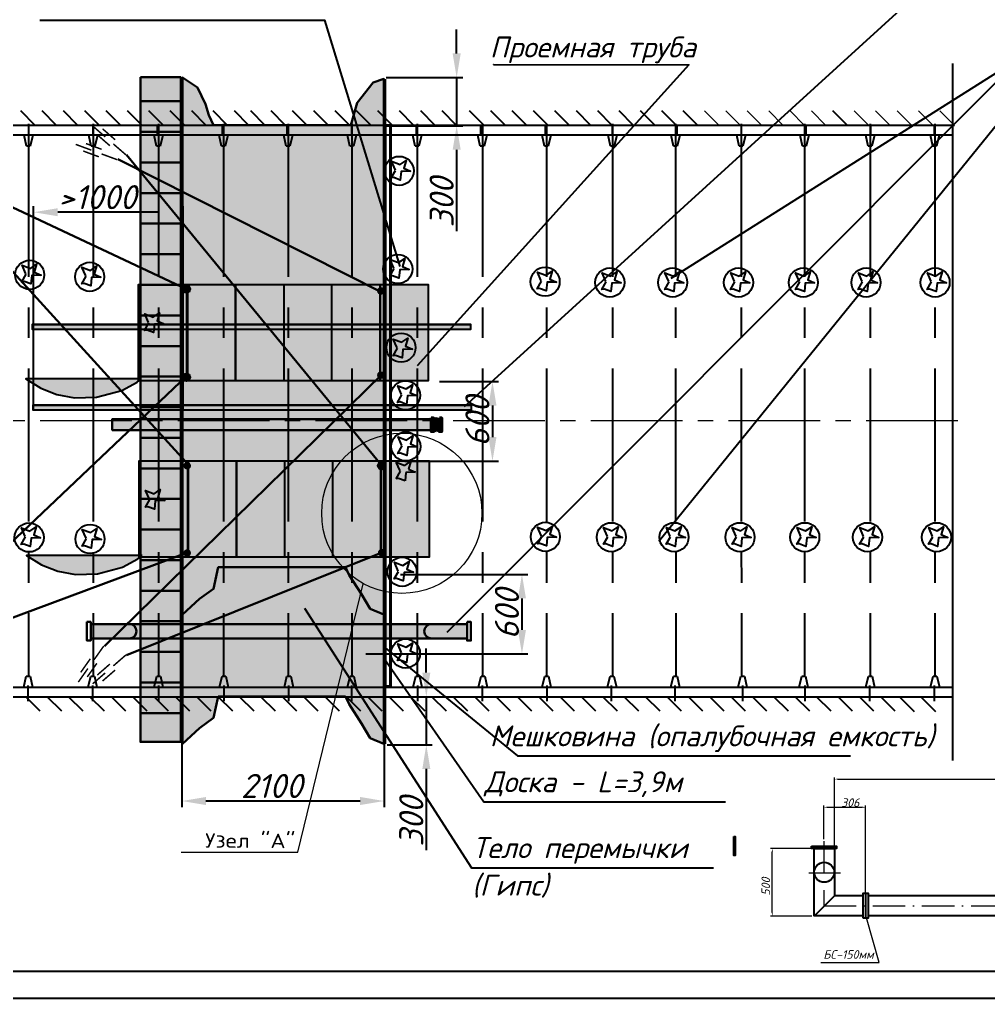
# Model space of a CAD drawing. Header units: millimetres. Extents: x 2479 to 6465, y 644 to 4399.
# Drawn here: x 3312.9 to 3514, y 1501.5 to 1704.7 of the extents above; entities that cross this region are included whole.
import ezdxf
from ezdxf.enums import TextEntityAlignment as Align

# ---------------------------------------------------------------- set-up
doc = ezdxf.new("R2010")
doc.units = ezdxf.units.MM
doc.header["$PDMODE"] = 1
for name, pattern in [('ACAD_ISO10W100', [18, 12, -3, 0, -3]), ('CENTER', [50.8, 31.75, -6.35, 6.35, -6.35]), ('CENTER2', [28.575, 19.05, -3.175, 3.175, -3.175])]:
    doc.linetypes.add(name, pattern=pattern)
doc.layers.add('Layer1', color=5, linetype='Continuous')
doc.layers.add('надписи', color=7, linetype='Continuous')
doc.styles.add('3', font='complex')
doc.styles.add('3m', font='italict.shx', dxfattribs={"height": 3})
doc.styles.get("Standard").update_dxf_attribs({"font": 'isocpeui.ttf'})
doc.dimstyles.new('ISO-25$0', dxfattribs={"dimtxt": 2.5, "dimasz": 2.5, "dimexe": 1.25, "dimexo": 2, "dimgap": 3, "dimtad": 1, "dimjust": 2, "dimtih": 1, "dimtoh": 1, "dimdec": 3, "dimlfac": 0.1, "dimtxsty": '3m', "dimblk": 'NONE', "dimcen": 2.5, "dimdle": 2, "dimse1": 1, "dimse2": 1, "dimclrd": 256, "dimclrt": 5, "dimadec": 0, "dimazin": 0, "dimtm": 1e-09, "dimtfac": 1, "dimtdec": 3, "dimtmove": 0, "dimatfit": 3, "dimfxl": 0, "dimlwd": 0, "dimlwe": 0, "dimarcsym": 0})

# ---------------------------------------------------------------- blocks, each defined once
blk = doc.blocks.new('*D260')
at = {"color": 0, "linetype": 'Continuous', "lineweight": -2}
for p, q in [((3346.64, 1590.54), (3346.64, 1541.22)), ((3388.64, 1590.54), (3388.64, 1541.22)), ((3383.64, 1542.47), (3351.64, 1542.47))]:
    blk.add_line(p, q, dxfattribs=at)
at = {"color": 0, "linetype": 'Continuous', "lineweight": 40}
for points in [[(3351.64, 1543.31), (3351.64, 1541.64), (3346.64, 1542.47)], [(3383.64, 1543.31), (3383.64, 1541.64), (3388.64, 1542.47)]]:
    blk.add_solid(points, dxfattribs=at)
at = {"layer": 'Defpoints', "color": 0, "linetype": 'Continuous', "lineweight": 40}
for p in [(3346.64, 1591.16), (3388.64, 1591.16), (3346.64, 1542.47)]:
    blk.add_point(p, dxfattribs=at)
at = {"color": 0, "linetype": 'Continuous', "lineweight": 18, "insert": (3365.27, 1545.6), "char_height": 5, "attachment_point": 5}
blk.add_mtext('2100', dxfattribs=at)
blk = doc.blocks.new('KRA2')
at = {"color": 7, "linetype": 'Continuous'}
for p, q in [((-1.62, 0), (-0.9, 0)), ((-0.9, 0), (-0.35, -2.28)), ((0.42, -2.28), (0.91, 0)), ((0.91, 0), (1.56, 0)), ((-0.35, -2.28), (0.42, -2.28))]:
    blk.add_line(p, q, dxfattribs=at)
blk = doc.blocks.new('*D262')
at = {"color": 0, "linetype": 'Continuous', "lineweight": -2}
for p, q in [((3397.37, 1569.12), (3397.37, 1574.12)), ((3389.26, 1564.12), (3398.62, 1564.12)), ((3397.37, 1564.12), (3397.37, 1554.12)), ((3389.26, 1554.12), (3398.62, 1554.12)), ((3397.37, 1549.12), (3397.37, 1532.25))]:
    blk.add_line(p, q, dxfattribs=at)
at = {"color": 0, "linetype": 'Continuous', "lineweight": 40}
for points in [[(3396.54, 1569.12), (3398.2, 1569.12), (3397.37, 1564.12)], [(3396.54, 1549.12), (3398.2, 1549.12), (3397.37, 1554.12)]]:
    blk.add_solid(points, dxfattribs=at)
at = {"layer": 'Defpoints', "color": 0, "linetype": 'Continuous', "lineweight": 40}
for p in [(3388.63, 1564.12), (3388.63, 1554.12), (3397.37, 1554.12)]:
    blk.add_point(p, dxfattribs=at)
at = {"color": 0, "linetype": 'Continuous', "lineweight": 18, "insert": (3394.25, 1538.18), "char_height": 5, "attachment_point": 5, "rotation": 90}
blk.add_mtext('300', dxfattribs=at)
blk = doc.blocks.new('*D263')
at = {"color": 0, "linetype": 'Continuous', "lineweight": -2}
for p, q in [((3403.67, 1697.67), (3403.67, 1702.67)), ((3389.02, 1692.67), (3404.92, 1692.67)), ((3403.67, 1692.67), (3403.67, 1682.67)), ((3389.02, 1682.67), (3404.92, 1682.67)), ((3403.67, 1677.67), (3403.67, 1660.8))]:
    blk.add_line(p, q, dxfattribs=at)
at = {"color": 0, "linetype": 'Continuous', "lineweight": 40}
for points in [[(3402.84, 1697.67), (3404.51, 1697.67), (3403.67, 1692.67)], [(3402.84, 1677.67), (3404.51, 1677.67), (3403.67, 1682.67)]]:
    blk.add_solid(points, dxfattribs=at)
at = {"layer": 'Defpoints', "color": 0, "linetype": 'Continuous', "lineweight": 40}
for p in [(3388.39, 1692.67), (3388.39, 1682.67), (3403.67, 1682.67)]:
    blk.add_point(p, dxfattribs=at)
at = {"color": 0, "linetype": 'Continuous', "lineweight": 18, "insert": (3400.55, 1666.74), "char_height": 5, "attachment_point": 5, "rotation": 90}
blk.add_mtext('300', dxfattribs=at)
blk = doc.blocks.new('*D270')
at = {"color": 0, "linetype": 'Continuous', "lineweight": -2}
for p, q in [((3315.86, 1623.81), (3315.86, 1665.96)), ((3341.87, 1664.71), (3320.86, 1664.71)), ((3346.87, 1623.81), (3346.87, 1665.96))]:
    blk.add_line(p, q, dxfattribs=at)
at = {"color": 0, "linetype": 'Continuous', "lineweight": 40}
for points in [[(3320.86, 1665.54), (3320.86, 1663.88), (3315.86, 1664.71)], [(3341.87, 1665.54), (3341.87, 1663.88), (3346.87, 1664.71)]]:
    blk.add_solid(points, dxfattribs=at)
at = {"layer": 'Defpoints', "color": 0, "linetype": 'Continuous', "lineweight": 40}
for p in [(3315.86, 1664.71), (3315.86, 1623.18), (3346.87, 1623.18)]:
    blk.add_point(p, dxfattribs=at)
at = {"color": 0, "linetype": 'Continuous', "lineweight": 18, "insert": (3329.08, 1667.84), "char_height": 5, "attachment_point": 5}
blk.add_mtext('>1000', dxfattribs=at)
blk = doc.blocks.new('*D272')
at = {"color": 0, "linetype": 'Continuous', "lineweight": -2}
for p, q in [((3400.09, 1629.55), (3412.35, 1629.55)), ((3411.1, 1624.55), (3411.1, 1618.04)), ((3392.88, 1613.04), (3412.35, 1613.04))]:
    blk.add_line(p, q, dxfattribs=at)
at = {"color": 0, "linetype": 'Continuous', "lineweight": 40}
for points in [[(3410.27, 1624.55), (3411.94, 1624.55), (3411.1, 1629.55)], [(3410.27, 1618.04), (3411.94, 1618.04), (3411.1, 1613.04)]]:
    blk.add_solid(points, dxfattribs=at)
at = {"layer": 'Defpoints', "color": 0, "linetype": 'Continuous', "lineweight": 40}
for p in [(3399.47, 1629.55), (3392.26, 1613.04), (3411.1, 1613.04)]:
    blk.add_point(p, dxfattribs=at)
at = {"color": 0, "linetype": 'Continuous', "lineweight": 18, "insert": (3407.98, 1621.29), "char_height": 5, "attachment_point": 5, "rotation": 90}
blk.add_mtext('600', dxfattribs=at)
blk = doc.blocks.new('*D306')
at = {"color": 0, "linetype": 'Continuous', "lineweight": -2}
for p, q in [((3392, 1589.52), (3418.47, 1589.52)), ((3417.22, 1584.52), (3417.22, 1578.01)), ((3384.79, 1573.01), (3418.47, 1573.01))]:
    blk.add_line(p, q, dxfattribs=at)
at = {"color": 0, "linetype": 'Continuous', "lineweight": 40}
for points in [[(3416.39, 1584.52), (3418.06, 1584.52), (3417.22, 1589.52)], [(3416.39, 1578.01), (3418.06, 1578.01), (3417.22, 1573.01)]]:
    blk.add_solid(points, dxfattribs=at)
at = {"layer": 'Defpoints', "color": 0, "linetype": 'Continuous', "lineweight": 40}
for p in [(3391.37, 1589.52), (3384.16, 1573.01), (3417.22, 1573.01)]:
    blk.add_point(p, dxfattribs=at)
at = {"color": 0, "linetype": 'Continuous', "lineweight": 18, "insert": (3414.1, 1581.26), "char_height": 5, "attachment_point": 5, "rotation": 90}
blk.add_mtext('600', dxfattribs=at)
blk = doc.blocks.new('A$C13033AB3')
at = {"layer": 'надписи', "lineweight": 13}
for p, q in [((-13.18, -73.23), (-13.18, -45.82)), ((-11.93, -46.45), (185.47, -46.45)), ((186.72, -73.23), (186.72, -45.82)), ((-17.14, -68.74), (-17.14, -56.26)), ((-15.89, -56.88), (-2.89, -56.88)), ((-1.64, -88.69), (-1.64, -56.26)), ((175.15, -88.69), (175.15, -56.26)), ((189.4, -56.88), (176.4, -56.88)), ((190.65, -68.74), (190.65, -56.26)), ((-21.59, -72.18), (-36.88, -72.18)), ((-36.25, -95.96), (-36.25, -73.43)), ((-21.59, -97.21), (-36.88, -97.21))]:
    blk.add_line(p, q, dxfattribs=at)
at = {"layer": 'надписи', "linetype": 'ACAD_ISO10W100', "lineweight": 5}
for p, q in [((190.68, -93.4), (190.68, -68.42)), ((-17.12, -69.46), (-17.12, -93.4)), ((-22.72, -81.24), (-10.93, -81.24)), ((-17.12, -93.4), (190.68, -93.4))]:
    blk.add_line(p, q, dxfattribs=at)
at = {"layer": 'надписи'}
for p, q in [((-20.65, -97.11), (-13.11, -89.57)), ((194.21, -97.16), (186.64, -89.57))]:
    blk.add_line(p, q, dxfattribs=at)
for points in [[(-21.73, -71.27), (-12.46, -71.27), (-12.46, -72.18), (-21.73, -72.18)], [(185.95, -71.27), (195.22, -71.27), (195.22, -72.18), (185.95, -72.18)], [(-2.56, -97.98), (-2.56, -88.71), (-1.64, -88.71), (-1.64, -97.98)], [(-1.61, -97.98), (-1.61, -88.71), (-0.69, -88.71), (-0.69, -97.98)], [(175.12, -97.98), (175.12, -88.71), (174.2, -88.71), (174.2, -97.98)], [(176.07, -97.98), (176.07, -88.71), (175.15, -88.71), (175.15, -97.98)]]:
    blk.add_lwpolyline(points, close=True, dxfattribs=at)
for points in [[(-2.56, -97.19), (-13.24, -97.19), (-20.74, -97.19), (-20.74, -89.69), (-20.74, -72.19), (-13.24, -72.19), (-13.24, -89.64)], [(176.07, -89.64), (186.72, -89.64), (186.72, -72.14), (194.22, -72.14), (194.22, -89.69), (194.22, -97.19), (176.07, -97.19)], [(-13.28, -89.64), (-2.56, -89.64)], [(-1.64, -89.64), (-1.61, -89.64)], [(-0.69, -89.64), (174.2, -89.64)], [(175.12, -89.64), (175.15, -89.64)], [(189.22, -89.64), (189.19, -89.64)], [(-1.61, -97.19), (-1.64, -97.19)], [(174.2, -97.19), (-0.69, -97.19)], [(175.15, -97.19), (175.12, -97.19)], [(189.19, -97.19), (189.22, -97.19)]]:
    blk.add_lwpolyline(points, dxfattribs=at)
at = {"layer": 'надписи', "lineweight": 9}
for points in [[(-18.26, -114.43), (3.42, -114.43), (-1.37, -97.89)], [(56.39, -103.92), (84.04, -103.92), (90.25, -97.26)], [(158.47, -114.43), (180.15, -114.43), (175.36, -97.89)]]:
    blk.add_lwpolyline(points, dxfattribs=at)
at = {"layer": 'надписи'}
blk.add_circle((-17, -81), 3.71, dxfattribs=at)
for points in [[(-11.93, -46.24), (-11.93, -46.65), (-13.18, -46.45)], [(185.47, -46.24), (185.47, -46.65), (186.72, -46.45)], [(-36.46, -73.43), (-36.04, -73.43), (-36.25, -72.18)], [(-36.46, -95.96), (-36.04, -95.96), (-36.25, -97.21)]]:
    blk.add_solid(points, dxfattribs=at)
at = {"layer": 'надписи', "lineweight": 13}
for points in [[(-15.89, -56.67), (-15.89, -57.09), (-17.14, -56.88)], [(-2.89, -56.67), (-2.89, -57.09), (-1.64, -56.88)], [(176.4, -56.67), (176.4, -57.09), (175.15, -56.88)], [(189.4, -56.67), (189.4, -57.09), (190.65, -56.88)]]:
    blk.add_solid(points, dxfattribs=at)
at = {"layer": 'надписи'}
blk.add_text('500', height=3.193, rotation=90, dxfattribs=at).set_placement((-37.07, -89.66))
for s, height, p in [('Труба 150мм', 3.1933, (57.89, -102.73)), ('БС-150мм', 3.193, (-17.34, -113.05)), ('БС-150мм', 3.193, (159.39, -113.05))]:
    blk.add_text(s, height=height, dxfattribs=at).set_placement(p)
at = {"layer": 'надписи', "char_height": 3.193, "attachment_point": 5}
for s, insert in [('4000', (86.29, -44.65)), ('306', (-7.35, -55.17)), ('306', (181.88, -55.17))]:
    blk.add_mtext(s, dxfattribs=dict(at, insert=insert))

msp = doc.modelspace()

# ---------------------------------------------------------------- hatches: boundary and pattern name
at = {"lineweight": 40}
msp.add_hatch(color=161, dxfattribs=at).paths.add_polyline_path([(3338.03709, 1692.72916), (3346.39507, 1692.72916), (3346.39507, 1554.74674), (3338.03709, 1554.74799)])
at = {"lineweight": 30}
h = msp.add_hatch(dxfattribs=at)
h.set_pattern_fill('ANSI31', color=256, scale=2, angle=135, style=0)
h.set_pattern_definition([(180, (956.099, -147.419), (-1e-15, -6.35), [])])
h.paths.add_polyline_path([(3338.03709, 1692.72916), (3346.39507, 1692.72916), (3346.39507, 1554.74674), (3338.03709, 1554.74799)])
for points in [[(3337.78019, 1629.72382), (3337.78019, 1649.72382), (3347.78019, 1649.72382), (3347.78019, 1629.72382)], [(3347.78019, 1629.72382), (3347.78019, 1649.72382), (3357.78019, 1649.72382), (3357.78019, 1629.72382)], [(3357.78019, 1629.72382), (3357.78019, 1649.72382), (3367.78019, 1649.72382), (3367.78019, 1629.72382)], [(3367.78019, 1629.72382), (3367.78019, 1649.72382), (3377.78019, 1649.72382), (3377.78019, 1629.72382)], [(3377.78019, 1629.72382), (3377.78019, 1649.72382), (3387.78019, 1649.72382), (3387.78019, 1629.72382)], [(3387.78019, 1629.72382), (3387.78019, 1649.72382), (3397.78019, 1649.72382), (3397.78019, 1629.72382)], [(3337.95703, 1593.06542), (3337.95703, 1613.06542), (3347.95703, 1613.06542), (3347.95703, 1593.06542)], [(3347.95703, 1593.06542), (3347.95703, 1613.06542), (3357.95703, 1613.06542), (3357.95703, 1593.06542)], [(3357.95703, 1593.06542), (3357.95703, 1613.06542), (3367.95703, 1613.06542), (3367.95703, 1593.06542)], [(3367.95703, 1593.06542), (3367.95703, 1613.06542), (3377.95703, 1613.06542), (3377.95703, 1593.06542)], [(3377.95703, 1593.06542), (3377.95703, 1613.06542), (3387.95703, 1613.06542), (3387.95703, 1593.06542)], [(3387.95703, 1593.06542), (3387.95703, 1613.06542), (3397.95703, 1613.06542), (3397.95703, 1593.06542)]]:
    msp.add_hatch(color=5).paths.add_polyline_path(points)
at = {"layer": 'Layer1'}
for points in [[(3406.58491, 1641.41697), (3315.53243, 1641.41697), (3315.53243, 1640.41697), (3406.58491, 1640.41697)], [(3406.7312, 1624.67332), (3315.67872, 1624.67332), (3315.67872, 1623.67332), (3406.7312, 1623.67332)]]:
    msp.add_hatch(color=3, dxfattribs=at).paths.add_polyline_path(points)
at = {"layer": 'Layer1', "lineweight": 40}
msp.add_hatch(color=7, dxfattribs=at).paths.add_polyline_path([(3327.70972, 1579.21241), (3327.70972, 1576.21241), (3405.8455, 1576.21241), (3405.8455, 1579.21241)])
at = {"layer": 'надписи', "lineweight": 30}
msp.add_hatch(color=254, dxfattribs=at).paths.add_polyline_path([(3346.72905, 1581.20223), (3346.72905, 1692.68345), (3349.8949, 1690.62999), (3351.5651, 1687.16478), (3352.20748, 1684.85465), (3353.16716, 1682.77236), (3381.7159, 1682.77236), (3383.0152, 1687.43228), (3386.33564, 1691.61451), (3388.58793, 1692.37884), (3388.58793, 1581.18402), (3385.7484, 1582.33772), (3383.95186, 1585.41425), (3381.38538, 1589.3881), (3380.57919, 1591.00883), (3354.20026, 1591.00883), (3353.22655, 1586.55373), (3350.30539, 1584.44623)])
at = {"layer": 'надписи'}
for color, points in [(254, [(3346.72905, 1554.47299), (3346.72905, 1665.95421), (3349.8949, 1663.90075), (3351.5651, 1660.43554), (3352.20748, 1658.12541), (3353.16716, 1656.04312), (3381.7159, 1656.04312), (3383.0152, 1660.70305), (3386.33564, 1664.88527), (3388.58793, 1665.6496), (3388.58793, 1554.45478), (3385.7484, 1555.60848), (3383.95186, 1558.68501), (3381.38538, 1562.65887), (3380.57919, 1564.27959), (3354.20026, 1564.27959), (3353.22655, 1559.82449), (3350.30539, 1557.71699)]), (5, [(3338.2151, 1630.08638), (3314.22426, 1630.08638), (3317.33185, 1628.19107), (3320.70612, 1626.87064), (3324.34356, 1626.19162), (3328.91415, 1626.31445), (3334.13916, 1627.69823), (3337.32938, 1629.41785)]), (8, [(3398.40399, 1621.76466), (3332.16682, 1621.76466), (3332.16682, 1619.46706), (3398.40399, 1619.46706)]), (5, [(3338.39194, 1593.42799), (3314.4011, 1593.42799), (3317.50869, 1591.53267), (3320.88296, 1590.21224), (3324.5204, 1589.53322), (3329.091, 1589.65606), (3334.316, 1591.03983), (3337.50622, 1592.75946)])]:
    msp.add_hatch(color=color, dxfattribs=at).paths.add_polyline_path(points)
h = msp.add_hatch(color=256, dxfattribs=at)
edge = h.paths.add_edge_path()
edge.add_arc((3347.55946, 1648.75252), 0.78843, 0, 360)
h = msp.add_hatch(color=256, dxfattribs=at)
edge = h.paths.add_edge_path()
edge.add_arc((3387.93134, 1648.3735), 0.78843, 0, 360)
h = msp.add_hatch(color=256, dxfattribs=at)
edge = h.paths.add_edge_path()
edge.add_arc((3347.55946, 1630.43628), 0.78843, 0, 360)
h = msp.add_hatch(color=256, dxfattribs=at)
edge = h.paths.add_edge_path()
edge.add_arc((3387.93134, 1630.88207), 0.78843, 0, 360)
h = msp.add_hatch(color=8, dxfattribs=at)
h.paths.add_polyline_path([(3398.39874, 1622.01953), (3398.89211, 1622.01953), (3398.89211, 1619.16889), (3398.39874, 1619.16889)])
h.paths.add_polyline_path([(3400.09549, 1622.01953), (3400.58887, 1622.01953), (3400.58887, 1619.16889), (3400.09549, 1619.16889)])
edge = h.paths.add_edge_path()
edge.add_arc((3399.49342, 1621.27183), 0.61685, 12.5720671, 162.8025345)
edge = h.paths.add_edge_path()
edge.add_arc((3399.48668, 1620.26408), 0.6793, 210.9585308, 333.6668676)
h = msp.add_hatch(color=8, dxfattribs=at)
edge = h.paths.add_edge_path()
edge.add_ellipse((3399.51429, 1620.60828), major_axis=(0, -1.25366), ratio=0.596490859, start_angle=0, end_angle=360)
h = msp.add_hatch(color=256, dxfattribs=at)
edge = h.paths.add_edge_path()
edge.add_arc((3347.73631, 1612.07355), 0.78843, 0, 360)
h = msp.add_hatch(color=256, dxfattribs=at)
edge = h.paths.add_edge_path()
edge.add_arc((3388.10818, 1612.09455), 0.78843, 0, 360)
h = msp.add_hatch(color=256, dxfattribs=at)
edge = h.paths.add_edge_path()
edge.add_arc((3347.73631, 1593.95145), 0.78843, 0, 360)
h = msp.add_hatch(color=256, dxfattribs=at)
edge = h.paths.add_edge_path()
edge.add_arc((3388.10818, 1594.00651), 0.78843, 0, 360)

# ---------------------------------------------------------------- linework, layer by layer
for p, q in [((3535.89853, 1707.70389), (3445.61206, 1596.33961)), ((3448.17024, 1651.03877), (3536.52089, 1706.86389)), ((3506.57069, 1695.60378), (3506.57069, 1550.87764)), ((3314.89437, 1680.77979), (3314.89437, 1682.6706)), ((3328.19451, 1680.77979), (3328.19451, 1682.6706)), ((3341.59451, 1680.77979), (3341.59451, 1682.6706)), ((3355.08487, 1680.77979), (3355.08487, 1682.6706)), ((3368.48487, 1680.77979), (3368.48487, 1682.6706)), ((3381.88487, 1680.77979), (3381.88487, 1682.6706)), ((3395.32208, 1680.77979), (3395.32208, 1682.6706)), ((3408.72208, 1680.77979), (3408.72208, 1682.6706)), ((3422.12208, 1680.77979), (3422.12208, 1682.6706)), ((3436.009, 1680.77979), (3436.009, 1682.6706)), ((3449.409, 1680.77979), (3449.409, 1682.6706)), ((3462.809, 1680.77979), (3462.809, 1682.6706)), ((3476.209, 1680.77979), (3476.209, 1682.6706)), ((3489.609, 1680.77979), (3489.609, 1682.6706)), ((3502.82351, 1680.77979), (3502.82351, 1682.6706)), ((3314.68393, 1566.44126), (3314.68393, 1563.1717)), ((3328.08393, 1566.44126), (3328.08393, 1563.1717)), ((3341.79136, 1566.44126), (3341.79136, 1563.1717)), ((3355.37195, 1566.44126), (3355.37195, 1563.1717)), ((3368.77195, 1566.44126), (3368.77195, 1563.1717)), ((3381.87122, 1566.44126), (3381.87122, 1563.1717)), ((3395.57195, 1566.44126), (3395.57195, 1563.1717)), ((3408.97195, 1566.44126), (3408.97195, 1563.1717)), ((3422.37195, 1566.44126), (3422.37195, 1563.1717)), ((3435.77195, 1566.44126), (3435.77195, 1563.1717)), ((3448.94073, 1566.44126), (3448.94073, 1563.1717)), ((3462.99278, 1566.44126), (3462.99278, 1563.1717)), ((3475.97195, 1566.44126), (3475.97195, 1563.1717)), ((3489.37195, 1566.44126), (3489.37195, 1563.1717)), ((3502.77195, 1566.44126), (3502.77195, 1563.1717))]:
    msp.add_line(p, q)
at = {"color": 7}
for p, q in [((3316.19295, 1682.72758), (3313.18036, 1685.74016)), ((3320.62919, 1682.72758), (3317.6162, 1685.74057)), ((3325.06544, 1682.72758), (3322.05203, 1685.74098)), ((3329.50168, 1682.72758), (3326.48787, 1685.7414)), ((3333.93793, 1682.72758), (3330.9237, 1685.74181)), ((3338.37418, 1682.72758), (3335.35954, 1685.74222)), ((3342.81042, 1682.72758), (3339.79537, 1685.74263)), ((3347.24667, 1682.72758), (3344.23121, 1685.74304)), ((3351.68292, 1682.72758), (3348.66704, 1685.74345)), ((3356.11916, 1682.72758), (3353.10288, 1685.74386)), ((3360.55541, 1682.72758), (3357.53871, 1685.74427)), ((3363.94861, 1682.72758), (3360.93151, 1685.74468)), ((3368.17327, 1682.72758), (3365.15617, 1685.74468)), ((3372.60952, 1682.72758), (3369.592, 1685.74509)), ((3377.04577, 1682.72758), (3374.02784, 1685.74551)), ((3381.48201, 1682.72758), (3378.46367, 1685.74592)), ((3385.91826, 1682.72758), (3382.89951, 1685.74633)), ((3390.35451, 1682.72758), (3387.33534, 1685.74674)), ((3394.79075, 1682.72758), (3391.77118, 1685.74715)), ((3399.227, 1682.72758), (3396.20701, 1685.74756)), ((3403.66324, 1682.72758), (3400.64285, 1685.74797)), ((3409.35412, 1682.72758), (3406.33291, 1685.74879)), ((3413.79037, 1682.72758), (3410.76874, 1685.7492)), ((3418.22662, 1682.72758), (3415.20458, 1685.74962)), ((3422.66286, 1682.72758), (3419.64041, 1685.75003)), ((3427.09911, 1682.72758), (3424.07625, 1685.75044)), ((3431.53535, 1682.72758), (3428.51208, 1685.75085)), ((3435.9716, 1682.72758), (3432.94792, 1685.75126)), ((3440.40785, 1682.72758), (3437.38375, 1685.75167)), ((3444.84409, 1682.72758), (3441.81959, 1685.75208)), ((3449.28034, 1682.72758), (3446.25543, 1685.75249)), ((3453.71659, 1682.72758), (3450.69126, 1685.7529)), ((3484.77031, 1682.72758), (3481.74211, 1685.75578)), ((3507.00254, 1682.72758), (3283.51034, 1682.72758)), ((3506.57069, 1680.72758), (3283.65606, 1680.72758)), ((3283.65606, 1566.13269), (3506.57069, 1566.13269)), ((3502.77195, 1566.13269), (3502.95956, 1566.13269)), ((3292.7948, 1564.13269), (3506.57069, 1564.13269)), ((3317.25054, 1561.13269), (3314.25054, 1564.13269)), ((3321.68678, 1561.13269), (3318.68678, 1564.13269)), ((3326.12303, 1561.13269), (3323.12303, 1564.13269)), ((3330.55927, 1561.13269), (3327.55927, 1564.13269)), ((3334.99552, 1561.13269), (3331.99552, 1564.13269)), ((3339.43177, 1561.13269), (3336.43177, 1564.13269)), ((3343.86801, 1561.13269), (3340.86801, 1564.13269)), ((3348.30426, 1561.13269), (3345.30426, 1564.13269)), ((3352.74051, 1561.13269), (3349.74051, 1564.13269)), ((3357.17675, 1561.13269), (3354.17675, 1564.13269)), ((3361.613, 1561.13269), (3358.613, 1564.13269)), ((3366.04925, 1561.13269), (3363.04925, 1564.13269)), ((3370.48549, 1561.13269), (3367.48549, 1564.13269)), ((3374.92174, 1561.13269), (3371.92174, 1564.13269)), ((3379.35799, 1561.13269), (3376.35799, 1564.13269)), ((3383.79423, 1561.13269), (3380.79423, 1564.13269)), ((3388.23048, 1561.13269), (3385.23048, 1564.13269)), ((3392.66673, 1561.13269), (3389.66673, 1564.13269)), ((3397.10297, 1561.13269), (3394.10297, 1564.13269)), ((3401.53922, 1561.13269), (3398.53922, 1564.13269)), ((3405.97547, 1561.13269), (3402.97547, 1564.13269)), ((3410.41171, 1561.13269), (3407.41171, 1564.13269)), ((3414.84796, 1561.13269), (3411.84796, 1564.13269)), ((3419.28421, 1561.13269), (3416.28421, 1564.13269)), ((3423.72045, 1561.13269), (3420.72045, 1564.13269)), ((3428.1567, 1561.13269), (3425.1567, 1564.13269)), ((3432.59295, 1561.13269), (3429.59295, 1564.13269)), ((3437.02919, 1561.13269), (3434.02919, 1564.13269)), ((3441.46544, 1561.13269), (3438.46544, 1564.13269)), ((3445.90168, 1561.13269), (3442.90168, 1564.13269)), ((3450.33793, 1561.13269), (3447.33793, 1564.13269)), ((3454.77418, 1561.13269), (3451.77418, 1564.13269)), ((3459.21042, 1561.13269), (3456.21042, 1564.13269)), ((3463.64667, 1561.13269), (3460.64667, 1564.13269)), ((3468.08292, 1561.13269), (3465.08292, 1564.13269)), ((3472.51916, 1561.13269), (3469.51916, 1564.13269)), ((3476.95541, 1561.13269), (3473.95541, 1564.13269)), ((3481.39166, 1561.13269), (3478.39166, 1564.13269)), ((3485.8279, 1561.13269), (3482.8279, 1564.13269)), ((3490.26415, 1561.13269), (3487.26415, 1564.13269)), ((3494.7004, 1561.13269), (3491.7004, 1564.13269)), ((3498.69919, 1560.97548), (3495.69919, 1563.97548)), ((3503.13544, 1560.97548), (3500.13544, 1563.97548)), ((3502.77195, 1564.13269), (3505.57283, 1564.13269)), ((3231.72464, 1507.14603), (3786.44567, 1507.14603)), ((3791.44567, 1501.48978), (3211.49623, 1501.48978))]:
    msp.add_line(p, q, dxfattribs=at)
at = {"color": 7, "lineweight": 15}
for p, q in [((3458.15283, 1682.72758), (3455.1271, 1685.75331)), ((3462.58908, 1682.72758), (3459.56293, 1685.75373)), ((3467.02533, 1682.72758), (3463.99877, 1685.75414)), ((3471.46157, 1682.72758), (3468.4346, 1685.75455)), ((3475.89782, 1682.72758), (3472.87044, 1685.75496)), ((3480.33407, 1682.72758), (3477.30627, 1685.75537)), ((3489.20656, 1682.72758), (3486.17795, 1685.75619)), ((3493.64281, 1682.72758), (3490.61378, 1685.7566)), ((3498.13005, 1682.72758), (3495.10184, 1685.75578)), ((3502.56629, 1682.72758), (3499.53768, 1685.75619)), ((3507.00254, 1682.72758), (3503.97351, 1685.7566))]:
    msp.add_line(p, q, dxfattribs=at)
at = {"color": 8, "linetype": 'CENTER'}
for p, q in [((3314.80234, 1683.0534), (3314.81353, 1568.58255)), ((3328.19571, 1683.0534), (3328.2069, 1568.58255)), ((3341.76465, 1683.0534), (3341.77583, 1568.58255)), ((3355.27015, 1683.0534), (3355.28134, 1568.58255)), ((3368.68743, 1683.0534), (3368.69861, 1568.58255)), ((3381.92885, 1683.0534), (3381.94003, 1568.58255)), ((3395.48178, 1683.0534), (3395.49296, 1568.58255)), ((3408.99975, 1683.0534), (3409.01093, 1568.58255)), ((3422.30281, 1683.0534), (3422.31399, 1568.58255)), ((3436.03644, 1683.0534), (3436.04763, 1568.58255)), ((3449.1216, 1683.0534), (3449.13278, 1568.58255)), ((3462.75143, 1683.0534), (3462.76261, 1568.58255)), ((3475.85244, 1683.0534), (3475.86362, 1568.58255)), ((3489.48869, 1683.0534), (3489.49987, 1568.58255)), ((3502.94176, 1683.0534), (3502.95294, 1568.58255))]:
    msp.add_line(p, q, dxfattribs=at)
at = {"color": 1, "linetype": 'CENTER2', "lineweight": 13}
msp.add_line((3507.69298, 1621.38449), (3283.65606, 1621.38449), dxfattribs=at)
at = {"lineweight": 30}
msp.add_lwpolyline([(3338.03709, 1692.72916), (3346.39507, 1692.72916), (3346.39507, 1554.74674), (3338.03709, 1554.74799)], close=True, dxfattribs=at)
at = {"color": 135, "lineweight": 40}
msp.add_lwpolyline([(3388.77654, 1554.33618), (3388.77654, 1692.31842)], dxfattribs=at)
at = {"color": 7, "linetype": 'Continuous', "const_width": 0.31071}
for points in [[(3330.72207, 1680.35135), (3328.10903, 1682.61998)], [(3331.69346, 1678.51248), (3329.08042, 1680.78111)], [(3332.77767, 1679.76129), (3330.16464, 1682.02992)], [(3327.84433, 1677.59458), (3324.59777, 1678.79228)], [(3329.97576, 1677.76976), (3326.7292, 1678.96746)], [(3335.02654, 1676.61422), (3332.4135, 1678.88285)], [(3329.40336, 1676.21818), (3326.1568, 1677.41588)], [(3333.19241, 1675.62159), (3329.94585, 1676.8193)], [(3330.41523, 1574.64517), (3328.41929, 1571.81836)], [(3335.02654, 1572.80245), (3332.4135, 1570.53382)], [(3327.63164, 1572.00614), (3325.6357, 1569.17934)], [(3328.98262, 1571.05225), (3326.98667, 1568.22544)], [(3331.69346, 1570.90419), (3329.08042, 1568.63556)], [(3327.12729, 1569.98855), (3325.13135, 1567.16175)], [(3330.72207, 1569.06532), (3328.10903, 1566.79669)], [(3332.77767, 1569.65538), (3330.16464, 1567.38675)]]:
    msp.add_lwpolyline(points, dxfattribs=at)
at = {"color": 12, "lineweight": 40}
msp.add_lwpolyline([(3388.85349, 1682.70447), (3389.92292, 1682.70447), (3389.92292, 1566.22816), (3388.85349, 1566.22816)], close=True, dxfattribs=at)
at = {"elevation": 2}
for points in [[(3337.61605, 1629.72382), (3337.61605, 1649.72382), (3347.61605, 1649.72382), (3347.61605, 1629.72382), (3337.61605, 1629.72382)], [(3337.78019, 1629.72382), (3337.78019, 1649.72382), (3347.78019, 1649.72382), (3347.78019, 1629.72382), (3337.78019, 1629.72382)], [(3347.69812, 1629.72382), (3347.69812, 1649.72382), (3357.69812, 1649.72382), (3357.69812, 1629.72382), (3347.69812, 1629.72382)], [(3347.78019, 1629.72382), (3347.78019, 1649.72382), (3357.78019, 1649.72382), (3357.78019, 1629.72382), (3347.78019, 1629.72382)], [(3357.78019, 1629.72382), (3357.78019, 1649.72382), (3367.78019, 1649.72382), (3367.78019, 1629.72382), (3357.78019, 1629.72382)], [(3377.78019, 1629.72382), (3377.78019, 1649.72382), (3387.78019, 1649.72382), (3387.78019, 1629.72382), (3377.78019, 1629.72382)], [(3387.78019, 1629.72382), (3387.78019, 1649.72382), (3397.78019, 1649.72382), (3397.78019, 1629.72382), (3387.78019, 1629.72382)], [(3337.7929, 1593.06542), (3337.7929, 1613.06542), (3347.7929, 1613.06542), (3347.7929, 1593.06542), (3337.7929, 1593.06542)], [(3337.95703, 1593.06542), (3337.95703, 1613.06542), (3347.95703, 1613.06542), (3347.95703, 1593.06542), (3337.95703, 1593.06542)], [(3347.87497, 1593.06542), (3347.87497, 1613.06542), (3357.87497, 1613.06542), (3357.87497, 1593.06542), (3347.87497, 1593.06542)], [(3347.95703, 1593.06542), (3347.95703, 1613.06542), (3357.95703, 1613.06542), (3357.95703, 1593.06542), (3347.95703, 1593.06542)], [(3357.95703, 1593.06542), (3357.95703, 1613.06542), (3367.95703, 1613.06542), (3367.95703, 1593.06542), (3357.95703, 1593.06542)], [(3377.95703, 1593.06542), (3377.95703, 1613.06542), (3387.95703, 1613.06542), (3387.95703, 1593.06542), (3377.95703, 1593.06542)], [(3387.95703, 1593.06542), (3387.95703, 1613.06542), (3397.95703, 1613.06542), (3397.95703, 1593.06542), (3387.95703, 1593.06542)]]:
    msp.add_lwpolyline(points, dxfattribs=at)
at = {"lineweight": 18}
msp.add_lwpolyline([(3346.48024, 1531.87097), (3370.71204, 1531.87097), (3384.28035, 1587.53342)], dxfattribs=at)
at = {"color": 1, "lineweight": 18}
msp.add_circle((3392.29055, 1602.21039), 16.63384, dxfattribs=at)
at = {"layer": 'Layer1'}
for p, q in [((3315.53243, 1641.41697), (3406.58491, 1641.41697)), ((3315.53243, 1640.41697), (3406.58491, 1640.41697)), ((3315.67872, 1624.67332), (3406.7312, 1624.67332)), ((3315.67872, 1623.67332), (3406.7312, 1623.67332))]:
    msp.add_line(p, q, dxfattribs=at)
at = {"layer": 'Layer1', "lineweight": 30}
for p, q in [((3327.70972, 1579.21241), (3405.8455, 1579.21241)), ((3327.70972, 1576.21241), (3405.8455, 1576.21241)), ((3327.70972, 1576.21241), (3405.8455, 1576.21241))]:
    msp.add_line(p, q, dxfattribs=at)
at = {"layer": 'Layer1'}
for points in [[(3315.53243, 1641.41697), (3406.58491, 1641.41697), (3406.58491, 1641.41697), (3315.53243, 1641.41697)], [(3406.58491, 1641.41697), (3315.53243, 1641.41697), (3315.53243, 1640.41697), (3406.58491, 1640.41697)], [(3315.67872, 1624.67332), (3406.7312, 1624.67332), (3406.7312, 1624.67332), (3315.67872, 1624.67332)], [(3406.7312, 1624.67332), (3315.67872, 1624.67332), (3315.67872, 1623.67332), (3406.7312, 1623.67332)], [(3461.20045, 1535.1382), (3461.50508, 1535.1382), (3461.50508, 1531.1815), (3461.20045, 1531.1815)]]:
    msp.add_lwpolyline(points, close=True, dxfattribs=at)
at = {"layer": 'Layer1', "color": 5, "lineweight": 30}
for centre, start, end in [((3335.70972, 1577.71266), 270, 90), ((3398.44882, 1577.71266), 90, 270)]:
    msp.add_arc(centre, 1.49982, start, end, dxfattribs=at)
at = {"layer": 'надписи', "lineweight": 30}
for p, q in [((3346.72905, 1554.35926), (3346.72905, 1665.84048)), ((3388.58793, 1665.53587), (3388.58793, 1554.34105)), ((3354.20026, 1564.16586), (3353.22655, 1559.71076)), ((3380.57919, 1564.16586), (3354.20026, 1564.16586)), ((3381.38538, 1562.54514), (3380.57919, 1564.16586)), ((3383.95186, 1558.57128), (3381.38538, 1562.54514)), ((3353.22655, 1559.71076), (3350.30539, 1557.60326)), ((3350.30539, 1557.60326), (3346.72905, 1554.35926)), ((3385.7484, 1555.49475), (3383.95186, 1558.57128)), ((3388.58793, 1554.34105), (3385.7484, 1555.49475))]:
    msp.add_line(p, q, dxfattribs=at)
at = {"layer": 'надписи'}
for p, q in [((3391.93377, 1611.00791), (3391.14285, 1612.83119)), ((3391.14285, 1612.83119), (3392.90721, 1612.16265)), ((3392.90721, 1612.16265), (3394.18486, 1613.01351)), ((3394.18486, 1613.01351), (3393.69813, 1611.37256)), ((3391.0986, 1609.35956), (3391.99659, 1610.94007)), ((3393.15057, 1610.70403), (3392.96806, 1608.94154)), ((3395.09745, 1610.76481), (3393.15057, 1610.70403)), ((3393.69813, 1611.37256), (3395.09745, 1610.76481)), ((3391.61174, 1609.44499), (3391.0986, 1609.35956)), ((3392.96806, 1608.94154), (3391.61174, 1609.44499))]:
    msp.add_line(p, q, dxfattribs=at)
at = {"layer": 'надписи', "color": 6, "lineweight": 30}
msp.add_line((3346.72905, 1554.35926), (3346.72905, 1554.35926), dxfattribs=at)
at = {"layer": 'надписи'}
for points in [[(3559.79661, 1765.1409), (3405.25443, 1624.27614)], [(3543.49165, 1719.66121), (3401.6158, 1577.48903)], [(3317.1319, 1704.57135), (3376.25394, 1704.57135), (3391.88887, 1653.41349)], [(3390.94059, 1673.46414), (3390.14968, 1675.28741), (3391.91404, 1674.61888), (3393.19168, 1675.46973), (3392.70495, 1673.82879), (3394.10428, 1673.22104), (3392.15739, 1673.16026), (3391.97488, 1671.39776), (3390.61856, 1671.90122), (3390.10542, 1671.81578), (3391.00342, 1673.3963)], [(3390.65205, 1653.08526), (3389.86113, 1654.90854), (3391.62549, 1654.24), (3392.90314, 1655.09086), (3392.41641, 1653.44992), (3393.81573, 1652.84216), (3391.86885, 1652.78138), (3391.68634, 1651.01889), (3390.33002, 1651.52234), (3389.81688, 1651.43691), (3390.71487, 1653.01743)], [(3339.72156, 1641.78373), (3338.93065, 1643.60701), (3340.69501, 1642.93847), (3341.97265, 1643.78933), (3341.48592, 1642.14839), (3342.88525, 1641.54063), (3340.93836, 1641.47985), (3340.75585, 1639.71736), (3339.39953, 1640.22081), (3338.88639, 1640.13538), (3339.78439, 1641.71589)], [(3391.31205, 1636.54426), (3390.52114, 1638.36753), (3392.28549, 1637.699), (3393.56314, 1638.54986), (3393.07641, 1636.90891), (3394.47574, 1636.30116), (3392.52885, 1636.24038), (3392.34634, 1634.47788), (3390.99002, 1634.98134), (3390.47688, 1634.89591), (3391.37488, 1636.47642)], [(3392.24319, 1626.87817), (3391.45227, 1628.70145), (3393.21663, 1628.03291), (3394.49428, 1628.88377), (3394.00755, 1627.24283), (3395.40687, 1626.63507), (3393.45999, 1626.57429), (3393.27748, 1624.8118), (3391.92116, 1625.31525), (3391.40802, 1625.22982), (3392.30601, 1626.81033)], [(3392.30391, 1616.25906), (3391.513, 1618.08234), (3393.27735, 1617.41381), (3394.555, 1618.26466), (3394.06827, 1616.62372), (3395.46759, 1616.01596), (3393.52071, 1615.95518), (3393.3382, 1614.19269), (3391.98188, 1614.69615), (3391.46874, 1614.61071), (3392.36674, 1616.19123)], [(3339.89841, 1605.12534), (3339.10749, 1606.94861), (3340.87185, 1606.28008), (3342.14949, 1607.13094), (3341.66277, 1605.48999), (3343.06209, 1604.88224), (3341.11521, 1604.82146), (3340.93269, 1603.05896), (3339.57638, 1603.56242), (3339.06324, 1603.47698), (3339.96123, 1605.0575)], [(3391.5344, 1590.21734), (3390.74348, 1592.04061), (3392.50784, 1591.37208), (3393.78548, 1592.22294), (3393.29875, 1590.58199), (3394.69808, 1589.97424), (3392.75119, 1589.91346), (3392.56868, 1588.15096), (3391.21236, 1588.65442), (3390.69922, 1588.56898), (3391.59722, 1590.1495)], [(3372.0924, 1582.52858), (3406.77054, 1528.61419), (3456.95937, 1528.61419)], [(3392.22215, 1573.26225), (3391.43124, 1575.08552), (3393.1956, 1574.41699), (3394.47324, 1575.26785), (3393.98651, 1573.6269), (3395.38584, 1573.01915), (3393.43895, 1572.95837), (3393.25644, 1571.19587), (3391.90012, 1571.69933), (3391.38698, 1571.61389), (3392.28498, 1573.19441)], [(3388.82132, 1574.25098), (3416.27848, 1551.82525), (3485.44555, 1551.82525)], [(3388.61474, 1572.06207), (3409.27918, 1542.29748), (3459.46801, 1542.29748)]]:
    msp.add_lwpolyline(points, dxfattribs=at)
at = {"layer": 'надписи', "elevation": 2}
msp.add_lwpolyline([(3411.33124, 1695.38596), (3411.33124, 1695.38596), (3451.84285, 1695.31587), (3395.46772, 1632.83432)], dxfattribs=at)
at = {"layer": 'надписи', "lineweight": 30}
msp.add_lwpolyline([(3346.72905, 1581.20223), (3346.72905, 1692.68345), (3349.8949, 1690.62999), (3351.5651, 1687.16478), (3352.20748, 1684.85465), (3353.16716, 1682.77236), (3381.7159, 1682.77236), (3383.0152, 1687.43228), (3386.33564, 1691.61451), (3388.58793, 1692.37884), (3388.58793, 1581.18402), (3385.7484, 1582.33772), (3383.95186, 1585.41425), (3381.38538, 1589.3881), (3380.57919, 1591.00883), (3354.20026, 1591.00883), (3353.22655, 1586.55373), (3350.30539, 1584.44623), (3346.72905, 1581.20223)], close=True, dxfattribs=at)
for points in [[(3335.16384, 1676.6567), (3387.96813, 1612.2583)], [(3333.30581, 1675.70989), (3388.35871, 1647.96268)], [(3295.02842, 1673.46748), (3347.5893, 1648.72473)], [(3293.33242, 1672.26456), (3348.04056, 1612.26009)], [(3290.44965, 1576.46578), (3347.5893, 1630.65984)], [(3330.55871, 1574.63669), (3388.21974, 1631.10811)], [(3295.02842, 1574.43944), (3348.04056, 1594.11672)], [(3335.16384, 1572.75997), (3387.96813, 1594.02555)]]:
    msp.add_lwpolyline(points, dxfattribs=at)
at = {"layer": 'надписи', "color": 12}
for points in [[(3314.23858, 1651.89143), (3313.44766, 1653.7147), (3315.21202, 1653.04617), (3316.48966, 1653.89703), (3316.00293, 1652.25608), (3317.40226, 1651.64833), (3315.45537, 1651.58755), (3315.27286, 1649.82505), (3313.91654, 1650.32851), (3313.4034, 1650.24307), (3314.3014, 1651.82359)], [(3326.68137, 1651.47312), (3325.89045, 1653.2964), (3327.65481, 1652.62787), (3328.93245, 1653.47872), (3328.44573, 1651.83778), (3329.84505, 1651.23003), (3327.89817, 1651.16925), (3327.71566, 1649.40675), (3326.35934, 1649.91021), (3325.8462, 1649.82477), (3326.74419, 1651.40529)], [(3421.21334, 1650.45971), (3420.42242, 1652.28299), (3422.18678, 1651.61446), (3423.46442, 1652.46531), (3422.9777, 1650.82437), (3424.37702, 1650.21662), (3422.43014, 1650.15584), (3422.24763, 1648.39334), (3420.89131, 1648.8968), (3420.37817, 1648.81136), (3421.27616, 1650.39188)], [(3434.66082, 1650.30191), (3433.86991, 1652.12518), (3435.63426, 1651.45665), (3436.91191, 1652.30751), (3436.42518, 1650.66656), (3437.8245, 1650.05881), (3435.87762, 1649.99803), (3435.69511, 1648.23553), (3434.33879, 1648.73899), (3433.82565, 1648.65355), (3434.72365, 1650.23407)], [(3447.68407, 1650.30191), (3446.89315, 1652.12518), (3448.65751, 1651.45665), (3449.93515, 1652.30751), (3449.44843, 1650.66656), (3450.84775, 1650.05881), (3448.90087, 1649.99803), (3448.71835, 1648.23553), (3447.36204, 1648.73899), (3446.8489, 1648.65355), (3447.74689, 1650.23407)], [(3461.35849, 1650.30191), (3460.56757, 1652.12518), (3462.33193, 1651.45665), (3463.60957, 1652.30751), (3463.12284, 1650.66656), (3464.52217, 1650.05881), (3462.57528, 1649.99803), (3462.39277, 1648.23553), (3461.03645, 1648.73899), (3460.52332, 1648.65355), (3461.42131, 1650.23407)], [(3474.81584, 1650.30191), (3474.02492, 1652.12518), (3475.78928, 1651.45665), (3477.06692, 1652.30751), (3476.58019, 1650.66656), (3477.97952, 1650.05881), (3476.03263, 1649.99803), (3475.85012, 1648.23553), (3474.4938, 1648.73899), (3473.98067, 1648.65355), (3474.87866, 1650.23407)], [(3487.83909, 1650.30191), (3487.04818, 1652.12518), (3488.81254, 1651.45665), (3490.09018, 1652.30751), (3489.60345, 1650.66656), (3491.00278, 1650.05881), (3489.05589, 1649.99803), (3488.87338, 1648.23553), (3487.51706, 1648.73899), (3487.00392, 1648.65355), (3487.90192, 1650.23407)], [(3502.16467, 1650.30191), (3501.37375, 1652.12518), (3503.13811, 1651.45665), (3504.41576, 1652.30751), (3503.92903, 1650.66656), (3505.32835, 1650.05881), (3503.38147, 1649.99803), (3503.19896, 1648.23553), (3501.84264, 1648.73899), (3501.3295, 1648.65355), (3502.22749, 1650.23407)], [(3314.12504, 1597.3666), (3313.33412, 1599.18988), (3315.09848, 1598.52134), (3316.37612, 1599.3722), (3315.8894, 1597.73126), (3317.28872, 1597.1235), (3315.34184, 1597.06272), (3315.15932, 1595.30023), (3313.80301, 1595.80369), (3313.28987, 1595.71825), (3314.18786, 1597.29877)], [(3421.26416, 1597.48888), (3420.47324, 1599.31215), (3422.2376, 1598.64362), (3423.51525, 1599.49448), (3423.02852, 1597.85353), (3424.42784, 1597.24578), (3422.48096, 1597.185), (3422.29845, 1595.4225), (3420.94213, 1595.92596), (3420.42899, 1595.84052), (3421.32698, 1597.42104)], [(3434.96319, 1597.41058), (3434.17227, 1599.23385), (3435.93663, 1598.56532), (3437.21427, 1599.41618), (3436.72755, 1597.77523), (3438.12687, 1597.16748), (3436.17999, 1597.1067), (3435.99747, 1595.34421), (3434.64116, 1595.84766), (3434.12802, 1595.76223), (3435.02601, 1597.34274)], [(3447.98643, 1597.41058), (3447.19551, 1599.23385), (3448.95987, 1598.56532), (3450.23752, 1599.41618), (3449.75079, 1597.77523), (3451.15011, 1597.16748), (3449.20323, 1597.1067), (3449.02072, 1595.34421), (3447.6644, 1595.84766), (3447.15126, 1595.76223), (3448.04926, 1597.34274)], [(3461.66085, 1597.41058), (3460.86993, 1599.23385), (3462.63429, 1598.56532), (3463.91194, 1599.41618), (3463.42521, 1597.77523), (3464.82453, 1597.16748), (3462.87765, 1597.1067), (3462.69514, 1595.34421), (3461.33882, 1595.84766), (3460.82568, 1595.76223), (3461.72367, 1597.34274)], [(3475.1182, 1597.41058), (3474.32728, 1599.23385), (3476.09164, 1598.56532), (3477.36929, 1599.41618), (3476.88256, 1597.77523), (3478.28188, 1597.16748), (3476.335, 1597.1067), (3476.15249, 1595.34421), (3474.79617, 1595.84766), (3474.28303, 1595.76223), (3475.18102, 1597.34274)], [(3488.14146, 1597.41058), (3487.35054, 1599.23385), (3489.1149, 1598.56532), (3490.39254, 1599.41618), (3489.90582, 1597.77523), (3491.30514, 1597.16748), (3489.35826, 1597.1067), (3489.17575, 1595.34421), (3487.81943, 1595.84766), (3487.30629, 1595.76223), (3488.20428, 1597.34274)], [(3502.46704, 1597.41058), (3501.67612, 1599.23385), (3503.44048, 1598.56532), (3504.71812, 1599.41618), (3504.23139, 1597.77523), (3505.63072, 1597.16748), (3503.68383, 1597.1067), (3503.50132, 1595.34421), (3502.145, 1595.84766), (3501.63186, 1595.76223), (3502.52986, 1597.34274)], [(3326.76081, 1597.03966), (3325.96989, 1598.86293), (3327.73425, 1598.1944), (3329.0119, 1599.04526), (3328.52517, 1597.40431), (3329.92449, 1596.79656), (3327.97761, 1596.73578), (3327.7951, 1594.97328), (3326.43878, 1595.47674), (3325.92564, 1595.3913), (3326.82363, 1596.97182)]]:
    msp.add_lwpolyline(points, dxfattribs=at)
at = {"layer": 'надписи', "color": 254, "elevation": 2}
for points in [[(3337.61605, 1649.72382), (3397.78019, 1649.72382), (3397.78019, 1629.72382), (3337.61605, 1629.72382)], [(3337.7929, 1613.06542), (3397.95703, 1613.06542), (3397.95703, 1593.06542), (3337.7929, 1593.06542)]]:
    msp.add_lwpolyline(points, close=True, dxfattribs=at)
at = {"layer": 'надписи', "color": 254}
for points in [[(3338.2151, 1630.08638), (3314.22426, 1630.08638), (3317.33185, 1628.19107), (3320.70612, 1626.87064), (3324.34356, 1626.19162), (3328.91415, 1626.31445), (3334.13916, 1627.69823), (3337.32938, 1629.41785), (3338.2151, 1630.08638)], [(3338.39194, 1593.42799), (3314.4011, 1593.42799), (3317.50869, 1591.53267), (3320.88296, 1590.21224), (3324.5204, 1589.53322), (3329.091, 1589.65606), (3334.316, 1591.03983), (3337.50622, 1592.75946), (3338.39194, 1593.42799)]]:
    msp.add_lwpolyline(points, close=True, dxfattribs=at)
at = {"layer": 'надписи', "color": 252, "lineweight": 30}
msp.add_lwpolyline([(3398.40399, 1621.76466), (3332.16682, 1621.76466), (3332.16682, 1619.46706), (3398.40399, 1619.46706)], close=True, dxfattribs=at)
at = {"layer": 'надписи', "color": 252, "lineweight": 40}
for points in [[(3398.39874, 1622.01953), (3398.89211, 1622.01953), (3398.89211, 1619.16889), (3398.39874, 1619.16889)], [(3400.09549, 1622.01953), (3400.58887, 1622.01953), (3400.58887, 1619.16889), (3400.09549, 1619.16889)]]:
    msp.add_lwpolyline(points, close=True, dxfattribs=at)
at = {"layer": 'надписи', "color": 5, "lineweight": 30}
for points in [[(3326.92938, 1579.6484), (3327.70972, 1579.6484), (3327.70972, 1575.79617), (3326.92938, 1575.79617)], [(3405.8455, 1579.6484), (3406.62584, 1579.6484), (3406.62584, 1575.79617), (3405.8455, 1575.79617)]]:
    msp.add_lwpolyline(points, close=True, dxfattribs=at)
at = {"layer": 'надписи'}
for centre, radius in [((3391.75268, 1673.28979), 3.02052), ((3391.46414, 1652.91092), 3.02052), ((3347.55946, 1648.75252), 0.78843), ((3392.12414, 1636.60325), 3.02052), ((3347.55946, 1630.43628), 0.78843), ((3393.05528, 1626.70383), 3.02052), ((3393.116, 1616.08472), 3.02052), ((3388.10818, 1612.09455), 0.78843), ((3392.34649, 1590.04299), 3.02052), ((3393.03424, 1573.0879), 3.02052)]:
    msp.add_circle(centre, radius, dxfattribs=at)
at = {"layer": 'надписи', "color": 12}
for centre in [(3315.05067, 1651.71708), (3327.49346, 1651.29878), (3422.02543, 1650.28537), (3435.47291, 1650.12756), (3448.49616, 1650.12756), (3462.17058, 1650.12756), (3475.62793, 1650.12756), (3488.65118, 1650.12756), (3502.97676, 1650.12756), (3314.93713, 1597.19226), (3327.5729, 1596.86531), (3422.07625, 1597.31453), (3435.77528, 1597.23623), (3448.79852, 1597.23623), (3462.47294, 1597.23623), (3475.93029, 1597.23623), (3488.95355, 1597.23623), (3503.27913, 1597.23623)]:
    msp.add_circle(centre, 3.02052, dxfattribs=at)
at = {"layer": 'надписи', "color": 252, "lineweight": 40}
msp.add_ellipse((3399.51429, 1620.60828), major_axis=(0, -1.25366), ratio=0.596490859, dxfattribs=at)

# ---------------------------------------------------------------- block references
at = {"color": 7, "linetype": 'Continuous', "xscale": -1}
for p in [(3314.80234, 1680.72758), (3328.19571, 1680.72758), (3341.76465, 1680.72758), (3355.27015, 1680.72758), (3368.68743, 1680.72758), (3381.92885, 1680.72758), (3395.48178, 1680.72758), (3408.99975, 1680.72758), (3422.30281, 1680.72758), (3436.03644, 1680.72758), (3449.1216, 1680.72758), (3462.75143, 1680.72758), (3475.85244, 1680.72758), (3489.48869, 1680.72758), (3502.94176, 1680.72758)]:
    msp.add_blockref('KRA2', p, dxfattribs=at)
at = {"color": 7, "linetype": 'Continuous', "xscale": -1, "rotation": 180}
for p in [(3314.69619, 1566.13269), (3328.09067, 1566.13269), (3341.75923, 1566.13269), (3355.31378, 1566.13269), (3368.80314, 1566.13269), (3381.91504, 1566.13269), (3395.52367, 1566.13269), (3409.10399, 1566.13269), (3422.31879, 1566.13269), (3435.90494, 1566.13269), (3449.00775, 1566.13269), (3463.00157, 1566.13269), (3475.66632, 1566.13269), (3489.49923, 1566.13269), (3502.9523, 1566.13269)]:
    msp.add_blockref('KRA2', p, dxfattribs=at)
at = {"color": 1, "lineweight": 40, "xscale": 0.5599999999999999, "yscale": 0.5599999999999999, "zscale": 0.5599999999999999}
msp.add_blockref('A$C13033AB3', (3489.486, 1573.03108), dxfattribs=at)

# ---------------------------------------------------------------- texts
at = {"color": 7, "linetype": 'Continuous', "style": '3', "width": 0.978375}
msp.add_text('Узел "А"', height=3, rotation=359.5704437, dxfattribs=at).set_placement((3351.4585, 1532.801), (3370.18687, 1532.66059), align=Align.FIT)
at = {"layer": 'надписи', "color": 5}
for s, height, p in [('Проемная труба', 4.3407152, (3410.54671, 1696.83195)), ('Мешковина (опалубочная емкость)', 4.3407152, (3410.55072, 1553.82626)), ('Доска - L=3,9м', 4.3407152, (3409.43743, 1544.29849)), ('Тело перемычки', 4.3407152, (3406.92879, 1530.61521)), ('(Гипс)', 4.340715, (3406.82772, 1522.83722))]:
    msp.add_text(s, height=height, dxfattribs=at).set_placement(p)

# ---------------------------------------------------------------- dimensions: what is measured, and where the dimension line sits
at = {"color": 172, "linetype": 'Continuous', "lineweight": 18}
for base, p1, p2, text, picture, middle in [((3403.67192, 1682.67358), (3388.39016, 1692.67358), (3388.39016, 1682.67358), '300', '*D263', (3400.54692, 1666.73798)), ((3411.10461, 1613.03501), (3399.46758, 1629.5464), (3392.25899, 1613.03501), '600', '*D272', (3407.97961, 1621.29071)), ((3417.22309, 1573.0086), (3391.37253, 1589.51999), (3384.16393, 1573.0086), '600', '*D306', (3414.09809, 1581.2643)), ((3397.3705, 1554.12009), (3388.63365, 1564.12009), (3388.63365, 1554.12009), '300', '*D262', (3394.2455, 1538.18448))]:
    dim = msp.add_linear_dim(base=base, p1=p1, p2=p2, angle=90, text=text, dimstyle='ISO-25$0', override={"dimtxt": 5, "dimasz": 5, "dimexo": 0.625, "dimgap": 0.625, "dimjust": 0, "dimtih": 0, "dimtoh": 0, "dimdec": 2, "dimlfac": 50, "dimpost": '', "dimtxsty": 'Standard', "dimdle": 0, "dimse1": 0, "dimse2": 0, "dimclrd": 0, "dimclrt": 0, "dimtm": 0, "dimtdec": 2, "dimlwd": 65534, "dimlwe": 65534}, dxfattribs=at)
    dim.commit()
    dim.dimension.update_dxf_attribs({"geometry": picture, "text_midpoint": middle})
for base, p1, p2, text, picture, middle in [((3315.86085, 1664.71069), (3346.86981, 1623.18099), (3315.86085, 1623.18099), '>1000', '*D270', (3329.07568, 1664.71069)), ((3346.63643, 1542.47376), (3388.63643, 1591.1631), (3346.63643, 1591.1631), '2100', '*D260', (3365.27215, 1542.47376))]:
    dim = msp.add_linear_dim(base=base, p1=p1, p2=p2, angle=180, text=text, dimstyle='ISO-25$0', override={"dimtxt": 5, "dimasz": 5, "dimexo": 0.625, "dimgap": 0.625, "dimjust": 0, "dimtih": 0, "dimtoh": 0, "dimdec": 2, "dimlfac": 50, "dimpost": '', "dimtxsty": 'Standard', "dimdle": 0, "dimse1": 0, "dimse2": 0, "dimclrd": 0, "dimclrt": 0, "dimtm": 0, "dimtdec": 2, "dimlwd": 65534, "dimlwe": 65534}, dxfattribs=at)
    dim.commit()
    dim.dimension.update_dxf_attribs({"geometry": picture, "text_midpoint": middle, "dimtype": 161})

doc.saveas('drawing.dxf')
